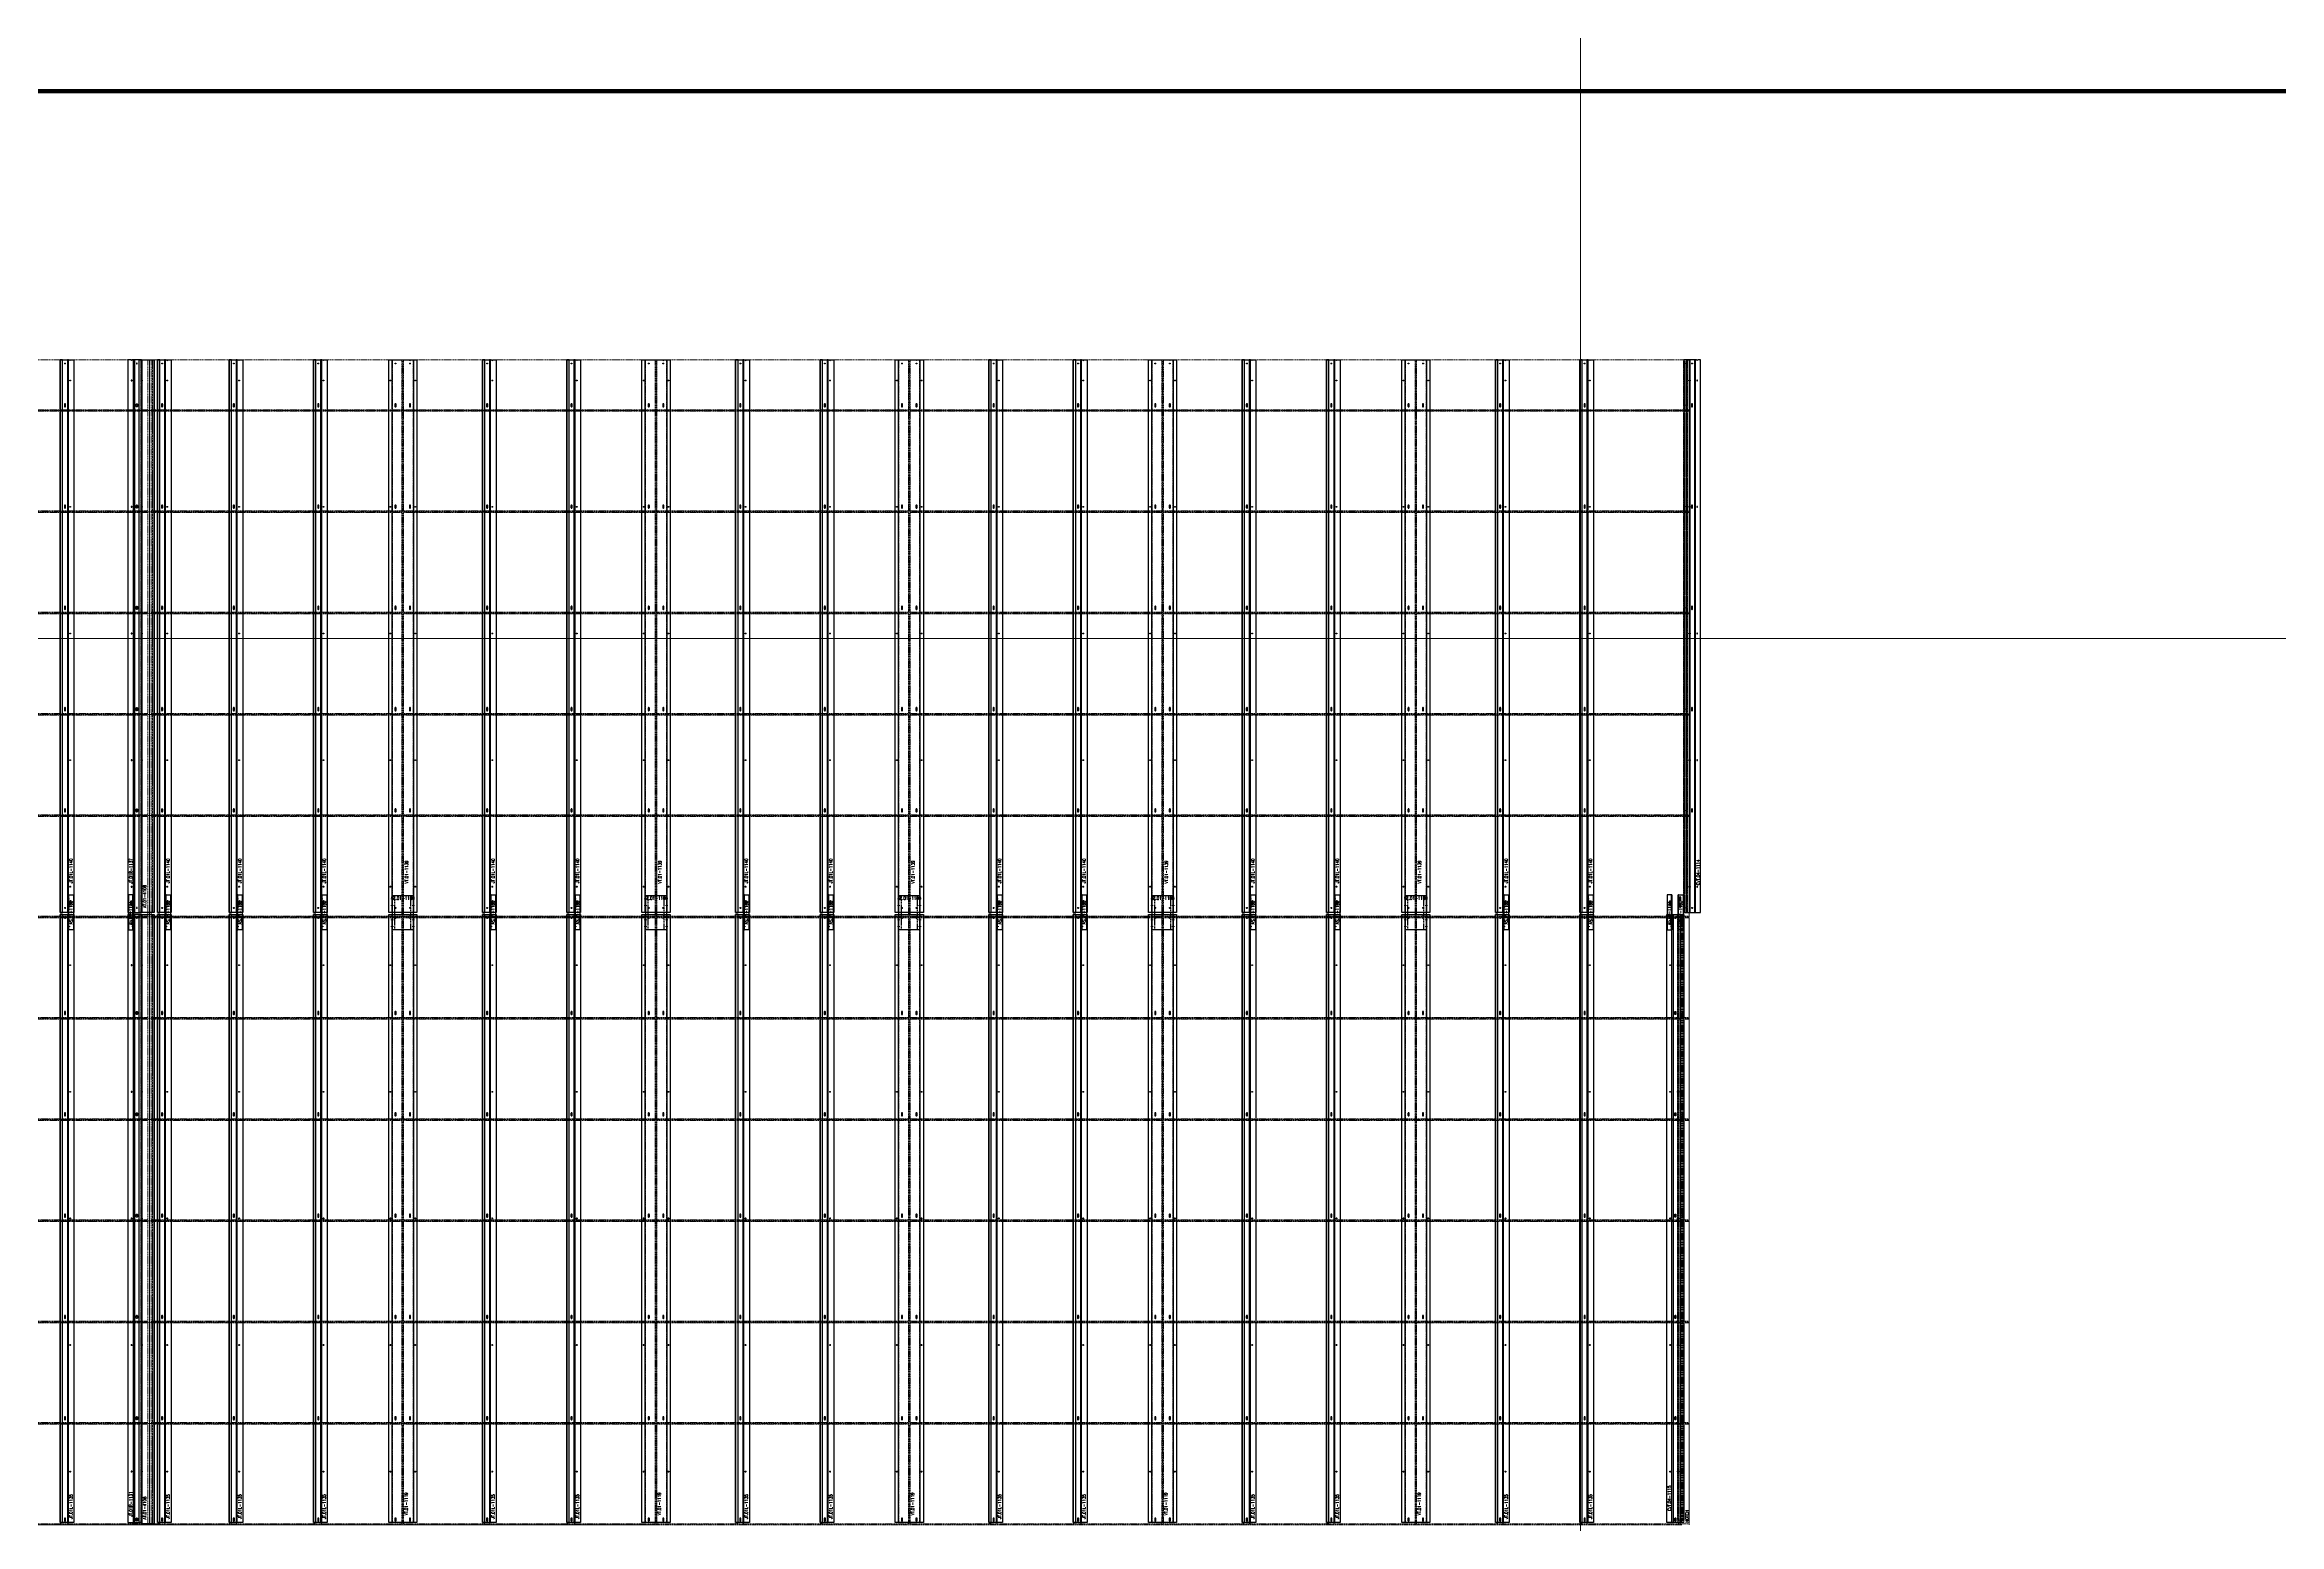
# Model space of a CAD drawing. Header units: inches. Extents: x 841 to 14369, y -5431 to -3225.
# Drawn here: x 13310 to 13839, y -3991 to -3640 of the extents above; entities that cross this region are included whole.
import ezdxf
from ezdxf.xclip import XClip

# ---------------------------------------------------------------- set-up
doc = ezdxf.new("R2010")
doc.units = ezdxf.units.IN
doc.header["$MEASUREMENT"] = 0
doc.header["$XCLIPFRAME"] = 0
for name, pattern in [('INC-200$0$NBK_CenterX2', [1.083333, 0.666667, -0.125, 0.166667, -0.125]), ('INC-200$0$NBK_Hidden', [0.125, 0.083333, -0.041667]), ('NBK_Center', [0.541667, 0.333333, -0.0625, 0.083333, -0.0625]), ('NBK_Center2', [0.270833, 0.166667, -0.03125, 0.041667, -0.03125]), ('NBK_CenterX2', [1.083333, 0.666667, -0.125, 0.166667, -0.125]), ('NBK_Hidden', [0.125, 0.083333, -0.041667]), ('NBK_Hidden2', [0.0625, 0.041667, -0.020833])]:
    doc.linetypes.add(name, pattern=pattern)
doc.layers.get('Defpoints').update_dxf_attribs({"color": 250, "lineweight": 0})
for name, color, linetype, lineweight in [('!Bracket', 11, 'Continuous', 25), ('!Clip - bent', 20, 'Continuous', 25), ('!Dimension', 50, 'Continuous', 5), ('!Extrusion', 140, 'Continuous', 25), ('!Flashing', 40, 'Continuous', 25), ('!Gridline', 112, 'NBK_CenterX2', 5), ('!Linetype_Center', 220, 'NBK_Center', 9), ('!Linetype_Center2', 222, 'NBK_Center2', 9), ('!Misc2', 252, 'NBK_Hidden2', 5), ('INC-200$0$!Gridline', 112, 'INC-200$0$NBK_CenterX2', 5), ('INC-200$0$!Linetype_Hidden', 210, 'INC-200$0$NBK_Hidden', 9)]:
    doc.layers.add(name, color=color, linetype=linetype, lineweight=lineweight)
doc.layers.add('!Viewport', color=250, linetype='Continuous', lineweight=0, plot=False)
doc.styles.add('Romans', font='romans.shx', dxfattribs={"width": 0.8})

# ---------------------------------------------------------------- blocks, each defined once
blk = doc.blocks.new('A$C5F5E0522')
for p, q in [((-228.01, -364.16), (-228.01, 165.69)), ((442.95, 0), (-1655, 0))]:
    blk.add_line(p, q)
blk = doc.blocks.new('GRID_ELEV WEST_W')
at = {"layer": '!Gridline'}
for p, q in [((821.46, -1239.57), (821.46, 403.85)), ((-475.94, 8.48), (1164.09, 8.48))]:
    blk.add_line(p, q, dxfattribs=at)
blk = doc.blocks.new('E6A0158')
at = {"layer": '!Linetype_Center2'}
for p, q in [((0, -276), (0, 0)), ((0, -276), (0, 0)), ((427.5, -276), (427.5, 0)), ((427.5, -276), (427.5, 0)), ((122.75, -276), (122.75, 0)), ((182.75, -276), (182.75, 0)), ((242.75, -276), (242.75, 0)), ((302.75, -276), (302.75, 0)), ((362.75, -276), (362.75, 0)), ((0, -12), (427.5, -12)), ((0, -36), (427.5, -36)), ((0, -60), (427.5, -60)), ((0, -84), (427.5, -84)), ((0, -108), (427.5, -108)), ((0, -132), (427.5, -132)), ((0, -156), (427.5, -156)), ((0, -180), (427.5, -180)), ((0, -204), (427.5, -204)), ((0, -204), (427.5, -204)), ((0, -228), (427.5, -228)), ((0, -252), (427.5, -252)), ((0, -276), (425.75, -276)), ((0, -276), (182.56, -276)), ((422.75, -276), (422.75, -276))]:
    blk.add_line(p, q, dxfattribs=at)
at = {"layer": '!Linetype_Center2', "color": 3, "linetype": 'Continuous'}
for p, q in [((62.75, -276), (62.75, 0)), ((0, -276), (182.56, -276)), ((422.75, -276), (422.75, -276))]:
    blk.add_line(p, q, dxfattribs=at)
at = {"layer": '!Linetype_Center2'}
for points in [[(0, -300), (19.73, -300), (19.73, -276), (0, -276)], [(0, -300), (19.73, -300), (19.73, -308), (0, -308)]]:
    blk.add_lwpolyline(points, close=True, dxfattribs=at)
at = {"layer": 'INC-200$0$!Linetype_Hidden'}
for points in [[(0, -11.81), (62.37, -11.81), (62.37, 0), (0, 0)], [(122.56, -11.81), (63.12, -11.81), (63.12, 0), (122.56, 0)], [(122.94, -11.81), (182.56, -11.81), (182.56, 0), (122.94, 0)], [(242.56, -11.81), (182.94, -11.81), (182.94, 0), (242.56, 0)], [(242.94, -11.81), (302.56, -11.81), (302.56, 0), (242.94, 0)], [(362.56, -11.81), (302.94, -11.81), (302.94, 0), (362.56, 0)], [(362.94, -11.81), (427.5, -11.81), (427.5, 0), (362.94, 0)], [(0, -12.19), (62.37, -12.19), (62.37, -35.8), (0, -35.8)], [(122.56, -12.19), (63.12, -12.19), (63.12, -35.8), (122.56, -35.8)], [(122.94, -12.19), (182.56, -12.19), (182.56, -35.8), (122.94, -35.8)], [(242.56, -12.19), (182.94, -12.19), (182.94, -35.8), (242.56, -35.8)], [(242.94, -12.19), (302.56, -12.19), (302.56, -35.8), (242.94, -35.8)], [(362.56, -12.19), (302.94, -12.19), (302.94, -35.8), (362.56, -35.8)], [(362.94, -12.19), (427.5, -12.19), (427.5, -35.8), (362.94, -35.8)], [(0, -36.19), (62.37, -36.19), (62.37, -59.8), (0, -59.8)], [(122.56, -36.19), (63.12, -36.19), (63.12, -59.8), (122.56, -59.8)], [(122.94, -36.19), (182.56, -36.19), (182.56, -59.8), (122.94, -59.8)], [(242.56, -36.19), (182.94, -36.19), (182.94, -59.8), (242.56, -59.8)], [(242.94, -36.19), (302.56, -36.19), (302.56, -59.8), (242.94, -59.8)], [(362.56, -36.19), (302.94, -36.19), (302.94, -59.8), (362.56, -59.8)], [(362.94, -36.19), (427.5, -36.19), (427.5, -59.8), (362.94, -59.8)], [(0, -60.19), (62.37, -60.19), (62.37, -83.8), (0, -83.8)], [(122.56, -60.19), (63.12, -60.19), (63.12, -83.8), (122.56, -83.8)], [(122.94, -60.19), (182.56, -60.19), (182.56, -83.8), (122.94, -83.8)], [(242.56, -60.19), (182.94, -60.19), (182.94, -83.8), (242.56, -83.8)], [(242.94, -60.19), (302.56, -60.19), (302.56, -83.8), (242.94, -83.8)], [(362.56, -60.19), (302.94, -60.19), (302.94, -83.8), (362.56, -83.8)], [(362.94, -60.19), (427.5, -60.19), (427.5, -83.8), (362.94, -83.8)], [(0, -84.19), (62.37, -84.19), (62.37, -107.8), (0, -107.8)], [(122.56, -84.19), (63.12, -84.19), (63.12, -107.8), (122.56, -107.8)], [(122.94, -84.19), (182.56, -84.19), (182.56, -107.8), (122.94, -107.8)], [(242.56, -84.19), (182.94, -84.19), (182.94, -107.8), (242.56, -107.8)], [(242.94, -84.19), (302.56, -84.19), (302.56, -107.8), (242.94, -107.8)], [(362.56, -84.19), (302.94, -84.19), (302.94, -107.8), (362.56, -107.8)], [(362.94, -84.19), (427.5, -84.19), (427.5, -107.8), (362.94, -107.8)], [(0, -108.19), (62.37, -108.19), (62.37, -131.8), (0, -131.8)], [(122.56, -108.19), (63.12, -108.19), (63.12, -131.8), (122.56, -131.8)], [(122.94, -108.19), (182.56, -108.19), (182.56, -131.8), (122.94, -131.8)], [(242.56, -108.19), (182.94, -108.19), (182.94, -131.8), (242.56, -131.8)], [(242.94, -108.19), (302.56, -108.19), (302.56, -131.8), (242.94, -131.8)], [(362.56, -108.19), (302.94, -108.19), (302.94, -131.8), (362.56, -131.8)], [(362.94, -108.19), (427.5, -108.19), (427.5, -131.8), (362.94, -131.8)], [(0, -132.19), (62.37, -132.19), (62.37, -155.8), (0, -155.8)], [(122.56, -132.19), (63.12, -132.19), (63.12, -155.8), (122.56, -155.8)], [(122.94, -132.19), (182.56, -132.19), (182.56, -155.8), (122.94, -155.8)], [(242.56, -132.19), (182.94, -132.19), (182.94, -155.8), (242.56, -155.8)], [(242.94, -132.19), (302.56, -132.19), (302.56, -155.8), (242.94, -155.8)], [(362.56, -132.19), (302.94, -132.19), (302.94, -155.8), (362.56, -155.8)], [(362.94, -132.19), (427.5, -132.19), (427.5, -155.8), (362.94, -155.8)], [(0, -156.19), (62.37, -156.19), (62.37, -179.8), (0, -179.8)], [(122.56, -156.19), (63.12, -156.19), (63.12, -179.8), (122.56, -179.8)], [(122.94, -156.19), (182.56, -156.19), (182.56, -179.8), (122.94, -179.8)], [(242.56, -156.19), (182.94, -156.19), (182.94, -179.8), (242.56, -179.8)], [(242.94, -156.19), (302.56, -156.19), (302.56, -179.8), (242.94, -179.8)], [(362.56, -156.19), (302.94, -156.19), (302.94, -179.8), (362.56, -179.8)], [(362.94, -156.19), (427.5, -156.19), (427.5, -179.8), (362.94, -179.8)], [(0, -180.19), (62.37, -180.19), (62.37, -203.8), (0, -203.8)], [(122.56, -180.19), (63.12, -180.19), (63.12, -203.8), (122.56, -203.8)], [(122.94, -180.19), (182.56, -180.19), (182.56, -203.8), (122.94, -203.8)], [(242.56, -180.19), (182.94, -180.19), (182.94, -203.8), (242.56, -203.8)], [(242.94, -180.19), (302.56, -180.19), (302.56, -203.8), (242.94, -203.8)], [(362.56, -180.19), (302.94, -180.19), (302.94, -203.8), (362.56, -203.8)], [(362.94, -180.19), (427.5, -180.19), (427.5, -203.8), (362.94, -203.8)], [(0, -204.19), (62.37, -204.19), (62.37, -227.8), (0, -227.8)], [(122.56, -204.19), (63.12, -204.19), (63.12, -227.8), (122.56, -227.8)], [(122.94, -204.19), (182.56, -204.19), (182.56, -227.8), (122.94, -227.8)], [(242.56, -204.19), (182.94, -204.19), (182.94, -227.8), (242.56, -227.8)], [(242.94, -204.19), (302.56, -204.19), (302.56, -227.8), (242.94, -227.8)], [(362.56, -204.19), (302.94, -204.19), (302.94, -227.8), (362.56, -227.8)], [(362.94, -204.19), (427.5, -204.19), (427.5, -227.8), (362.94, -227.8)], [(0, -228.19), (62.37, -228.19), (62.37, -251.8), (0, -251.8)], [(122.56, -228.19), (63.12, -228.19), (63.12, -251.8), (122.56, -251.8)], [(122.94, -228.19), (182.56, -228.19), (182.56, -251.8), (122.94, -251.8)], [(242.56, -228.19), (182.94, -228.19), (182.94, -251.8), (242.56, -251.8)], [(242.94, -228.19), (302.56, -228.19), (302.56, -251.8), (242.94, -251.8)], [(362.56, -228.19), (302.94, -228.19), (302.94, -251.8), (362.56, -251.8)], [(362.94, -228.19), (427.5, -228.19), (427.5, -251.8), (362.94, -251.8)], [(0, -252.19), (62.37, -252.19), (62.37, -275.8), (0, -275.8)], [(122.56, -252.19), (63.12, -252.19), (63.12, -275.8), (122.56, -275.8)], [(122.94, -252.19), (182.56, -252.19), (182.56, -275.8), (122.94, -275.8)], [(242.56, -252.19), (182.94, -252.19), (182.94, -275.8), (242.56, -275.8)], [(242.94, -252.19), (302.56, -252.19), (302.56, -275.8), (242.94, -275.8)], [(362.56, -252.19), (302.94, -252.19), (302.94, -275.8), (362.56, -275.8)], [(362.94, -252.19), (427.5, -252.19), (427.5, -275.8), (362.94, -275.8)], [(0, -299.81), (19.54, -299.81), (19.54, -276.56), (0, -276.56)], [(0, -300.19), (19.54, -300.19), (19.54, -307.81), (0, -307.8)]]:
    blk.add_lwpolyline(points, close=True, dxfattribs=at)
blk = doc.blocks.new('WEEP HOLE')
at = {"layer": '!Linetype_Center'}
for p, q in [((-0.22, 0.37), (0.22, 0.37)), ((0, 0.83), (0, -0.08))]:
    blk.add_line(p, q, dxfattribs=at)
at = {"color": 0}
blk.add_lwpolyline([(-0.14, 0.61), (-0.14, 0.14, 0.414214), (0, 0, 0.414214), (0.14, 0.14), (0.14, 0.61, 0.414214), (0, 0.75, 0.414214)], format="xyb", close=True, dxfattribs=at)
blk = doc.blocks.new('TAP HOLE_5mm')
at = {"layer": '!Linetype_Center2'}
for points in [[(-0.18, 0), (0.18, 0)], [(0, 0.18), (0, -0.18)]]:
    blk.add_lwpolyline(points, dxfattribs=at)
blk.add_circle((0, 0), 0.101)
blk = doc.blocks.new('JT.01L-1140')
at = {"layer": '!Extrusion'}
for points in [[(-2.68, 0), (-2.68, 130.92), (-3.25, 130.92), (-3.25, 0)], [(-1.3, 0), (-1.3, 130.92), (-1.56, 130.92), (-1.56, 0)]]:
    blk.add_lwpolyline(points, close=True, dxfattribs=at)
blk.add_lwpolyline([(-3.25, 0), (-3.25, 130.92), (-1.02, 130.92, 1), (-0.75, 130.92), (0, 130.92), (0, 0)], format="xyb", close=True, dxfattribs=at)
at = {"layer": '!Extrusion', "linetype": 'NBK_Hidden'}
for points in [[(-3.17, 0), (-3.17, 130.92), (-3.25, 130.92), (-3.25, 0)], [(-1.3, 0), (-1.3, 130.92), (-1.38, 130.92), (-1.38, 0)]]:
    blk.add_lwpolyline(points, close=True, dxfattribs=at)
at = {"layer": '!Extrusion', "rotation": 360}
for p in [(-2.12, 130.04), (-0.89, 126.03), (-0.89, 96.08), (-0.89, 66.08), (-0.89, 36.08), (-0.89, 6.08), (-2.12, 1.06)]:
    blk.add_blockref('TAP HOLE_5mm', p, dxfattribs=at)
at = {"layer": '!Extrusion'}
for p in [(-2.12, 119.78), (-2.12, 95.78), (-2.12, 71.78), (-2.12, 47.78), (-2.12, 23.78)]:
    blk.add_blockref('WEEP HOLE', p, dxfattribs=at)
at = {"layer": 'Defpoints', "color": 2, "insert": (-0.71, 9.82), "char_height": 0.75, "width": 1.65, "attachment_point": 5, "rotation": 90, "style": 'Romans'}
blk.add_mtext('JT.01L-1140', dxfattribs=at)
blk = doc.blocks.new('SLOTTED SECTION HOLE')
at = {"layer": '!Linetype_Center2'}
blk.add_line((-0.33, 0), (0.26, 0), dxfattribs=at)
at = {"layer": '!Misc2'}
blk.add_lwpolyline([(-0.08, 0.47), (0, 0.47), (0, -0.47), (-0.08, -0.47)], close=True, dxfattribs=at)
blk = doc.blocks.new('VT.01-1139-')
at = {"layer": '!Extrusion'}
blk.add_lwpolyline([(3.33, 0), (-3.33, 0), (-3.33, 130.92), (1.58, 130.92, 1), (1.86, 130.92), (3.33, 130.92)], format="xyb", close=True, dxfattribs=at)
blk.add_lwpolyline([(1.86, 130.92), (2.54, 130.92), (2.54, 0), (-2.54, 0), (-2.54, 130.92), (1.58, 130.92)], dxfattribs=at)
at = {"layer": '!Extrusion', "linetype": 'NBK_Hidden'}
blk.add_lwpolyline([(1.86, 130.92), (2.46, 130.92), (2.46, 0), (-2.46, 0), (-2.46, 130.92), (1.58, 130.92)], dxfattribs=at)
at = {"layer": '!Dimension', "rotation": 360}
for p in [(-2.46, 3.23), (-2.46, 1.65), (2.54, 3.23), (2.54, 1.65)]:
    blk.add_blockref('SLOTTED SECTION HOLE', p, dxfattribs=at)
at = {"layer": '!Extrusion', "rotation": 360}
for name, p in [('TAP HOLE_5mm', (-1.72, 130.04)), ('TAP HOLE_5mm', (1.72, 130.04)), ('TAP HOLE_5mm', (-2.93, 126.03)), ('TAP HOLE_5mm', (2.93, 126.03)), ('WEEP HOLE', (-1.72, 119.78)), ('WEEP HOLE', (1.72, 119.78)), ('TAP HOLE_5mm', (-2.93, 96.08)), ('WEEP HOLE', (-1.72, 95.78)), ('WEEP HOLE', (1.72, 95.78)), ('TAP HOLE_5mm', (2.93, 96.08)), ('WEEP HOLE', (-1.72, 71.78)), ('WEEP HOLE', (1.72, 71.78)), ('TAP HOLE_5mm', (-2.93, 66.08)), ('TAP HOLE_5mm', (2.93, 66.08)), ('WEEP HOLE', (-1.72, 47.78)), ('WEEP HOLE', (1.72, 47.78)), ('TAP HOLE_5mm', (-2.93, 36.08)), ('TAP HOLE_5mm', (2.93, 36.08)), ('WEEP HOLE', (-1.72, 23.78)), ('WEEP HOLE', (1.72, 23.78)), ('TAP HOLE_5mm', (-2.93, 6.08)), ('TAP HOLE_5mm', (2.93, 6.08)), ('TAP HOLE_5mm', (-1.72, 1.06)), ('TAP HOLE_5mm', (1.72, 1.06))]:
    blk.add_blockref(name, p, dxfattribs=at)
at = {"layer": 'Defpoints', "color": 1, "insert": (0.89, 9.54), "char_height": 0.75, "width": 1.65, "attachment_point": 5, "rotation": 90, "style": 'Romans'}
blk.add_mtext('VT.01-1139', dxfattribs=at)
blk = doc.blocks.new('JT.01R-1137-')
at = {"layer": '!Extrusion'}
blk.add_lwpolyline([(0, 0), (0, 130.92), (-2.22, 130.92, -1), (-2.5, 130.92), (-3.25, 130.92), (-3.25, 0)], format="xyb", close=True, dxfattribs=at)
for points in [[(-1.95, 0), (-1.95, 130.92), (-1.69, 130.92), (-1.69, 0)], [(-0.57, 0), (-0.57, 130.92), (0, 130.92), (0, 0)]]:
    blk.add_lwpolyline(points, close=True, dxfattribs=at)
at = {"layer": '!Extrusion', "linetype": 'NBK_Hidden'}
for points in [[(-1.95, 0), (-1.95, 130.92), (-1.87, 130.92), (-1.87, 0)], [(-0.08, 0), (-0.08, 130.92), (0, 130.92), (0, 0)]]:
    blk.add_lwpolyline(points, close=True, dxfattribs=at)
at = {"layer": '!Extrusion', "xscale": -1}
for name, p in [('TAP HOLE_5mm', (-1.13, 130.04)), ('TAP HOLE_5mm', (-2.36, 126.03)), ('WEEP HOLE', (-1.13, 119.78)), ('TAP HOLE_5mm', (-2.36, 96.08)), ('WEEP HOLE', (-1.13, 95.78)), ('WEEP HOLE', (-1.13, 71.78)), ('TAP HOLE_5mm', (-2.36, 66.08)), ('WEEP HOLE', (-1.13, 47.78)), ('TAP HOLE_5mm', (-2.36, 36.08)), ('WEEP HOLE', (-1.13, 23.78)), ('TAP HOLE_5mm', (-2.36, 6.08)), ('TAP HOLE_5mm', (-1.13, 1.06))]:
    blk.add_blockref(name, p, dxfattribs=at)
at = {"layer": 'Defpoints', "color": 5, "insert": (-2.54, 9.8), "char_height": 0.75, "width": 1.65, "attachment_point": 5, "rotation": 90, "style": 'Romans'}
blk.add_mtext('JT.01R-1137', dxfattribs=at)
blk = doc.blocks.new('CLEAR SECTION HOLE')
at = {"layer": '!Linetype_Center2'}
blk.add_line((-0.33, 0), (0.26, 0), dxfattribs=at)
at = {"layer": '!Misc2'}
blk.add_lwpolyline([(-0.08, 0.1), (0, 0.1), (0, -0.1), (-0.08, -0.1)], close=True, dxfattribs=at)
blk = doc.blocks.new('19mm WEEP HOLE')
at = {"layer": '!Linetype_Center'}
blk.add_line((-0.37, 0.2), (-0.37, -0.12), dxfattribs=at)
at = {"linetype": 'NBK_Hidden'}
blk.add_lwpolyline([(-0.75, 0.08), (0, 0.08), (0, 0), (-0.75, 0)], close=True, dxfattribs=at)
blk = doc.blocks.new('HOLE SECTION')
at = {"layer": '!Linetype_Center2'}
blk.add_line((-0.33, 0), (0.26, 0), dxfattribs=at)
at = {"layer": '!Misc2'}
blk.add_lwpolyline([(-0.09, 0.1), (0, 0.1), (0, -0.1), (-0.09, -0.1)], close=True, dxfattribs=at)
blk = doc.blocks.new('SECTION CLEAR HOLE 1')
at = {"layer": '!Linetype_Center2'}
blk.add_line((-0.33, 0, 0), (0.26, 0, 0), dxfattribs=at)
at = {"layer": '!Misc2'}
blk.add_lwpolyline([(-0.12, 0.1), (0, 0.1), (0, -0.1), (-0.12, -0.1)], close=True, dxfattribs=at)
blk = doc.blocks.new('SLOTTED SECTION1')
at = {"layer": '!Linetype_Center2'}
blk.add_lwpolyline([(-0.24, 0), (0.12, 0)], dxfattribs=at)
at = {"layer": '!Misc2'}
blk.add_lwpolyline([(-0.12, 0.47), (0, 0.47), (0, -0.47), (-0.12, -0.47)], close=True, dxfattribs=at)
blk = doc.blocks.new('SLOTTED HOLE 1')
at = {"layer": '!Linetype_Center'}
for p, q in [((0, 0.55), (0, -0.55)), ((-0.22, 0), (0.22, 0))]:
    blk.add_line(p, q, dxfattribs=at)
at = {"color": 0}
blk.add_lwpolyline([(-0.14, 0.33), (-0.14, -0.33, 0.414214), (0, -0.47, 0.414214), (0.14, -0.33), (0.14, 0.33, 0.414214), (0, 0.47, 0.414214)], format="xyb", close=True, dxfattribs=at)
blk = doc.blocks.new('SL.01-1101')
at = {"layer": '!Bracket'}
for points in [[(4.65, -1.3), (4.65, -0.12), (-3.67, -0.12), (-3.67, -1.3)], [(-3.67, -1.3), (-3.67, -1.18), (4.65, -1.18), (4.65, -1.3)]]:
    blk.add_lwpolyline(points, close=True, dxfattribs=at)
at = {"layer": '!Dimension', "xscale": -1, "rotation": 270}
for name, p in [('SECTION CLEAR HOLE 1', (-2.88, -1.18)), ('SECTION CLEAR HOLE 1', (-1.3, -1.18)), ('SLOTTED SECTION1', (2.15, -1.18)), ('SLOTTED SECTION1', (3.73, -1.18))]:
    blk.add_blockref(name, p, dxfattribs=at)
at = {"layer": '!Extrusion', "xscale": -1, "rotation": 270}
blk.add_blockref('TAP HOLE_5mm', (-2.09, -0.83), dxfattribs=at)
at = {"layer": '!Extrusion', "linetype": 'NBK_Hidden', "xscale": -1, "rotation": 270}
blk.add_blockref('SLOTTED HOLE 1', (2.75, -0.83), dxfattribs=at)
at = {"layer": 'Defpoints', "color": 30, "insert": (0.32, -0.6), "char_height": 0.75, "width": 1.65, "attachment_point": 5, "style": 'Romans'}
blk.add_mtext('AS.01-1101', dxfattribs=at)
blk = doc.blocks.new('AS.01-1100-')
at = {"layer": '!Bracket'}
for points in [[(4.65, 1.33), (4.65, 0.15), (-3.67, 0.15), (-3.67, 1.33)], [(-3.67, 1.33), (-3.67, 1.21), (4.65, 1.21), (4.65, 1.33)]]:
    blk.add_lwpolyline(points, close=True, dxfattribs=at)
at = {"layer": '!Dimension', "rotation": 270}
for name, p in [('SECTION CLEAR HOLE 1', (-2.09, 1.21)), ('SLOTTED SECTION1', (2.75, 1.21))]:
    blk.add_blockref(name, p, dxfattribs=at)
at = {"layer": '!Extrusion', "rotation": 270}
for p in [(-2.88, 0.86, 0), (-1.3, 0.86, 0)]:
    blk.add_blockref('TAP HOLE_5mm', p, dxfattribs=at)
at = {"layer": '!Extrusion', "linetype": 'NBK_Hidden', "rotation": 270}
for p in [(2.15, 0.86), (3.73, 0.86)]:
    blk.add_blockref('SLOTTED HOLE 1', p, dxfattribs=at)
at = {"layer": 'Defpoints', "color": 30, "insert": (0.49, 0.74), "char_height": 0.75, "width": 1.65, "attachment_point": 5, "style": 'Romans'}
blk.add_mtext('AS.01-1100', dxfattribs=at)
blk = doc.blocks.new('CVT.04-1115-')
at = {"layer": '!Extrusion'}
blk.add_lwpolyline([(-0.76, 0), (-3.97, 0), (-3.97, 144.02), (-3.34, 144.02, 1), (-3.06, 144.02), (0, 144.02), (0, 0.52), (-1.42, 0.52)], format="xyb", dxfattribs=at)
for points in [[(-2.78, 0), (-2.78, 144.02), (-2.53, 144.02), (-2.53, 0)], [(-0.76, 0), (-0.76, 144.02), (-1.41, 144.02), (-1.41, 0)]]:
    blk.add_lwpolyline(points, close=True, dxfattribs=at)
at = {"layer": '!Extrusion', "linetype": 'NBK_Hidden'}
for points in [[(-1.42, 0.52), (-1.42, 144.02), (-1.33, 144.02), (-1.33, 0.52)], [(-0.35, 0.52), (-0.35, 144.02), (-0.28, 144.02), (-0.28, 0.52)], [(-0.04, 0.52), (-0.04, 144.02), (-0.14, 144.02), (-0.14, 0.52)]]:
    blk.add_lwpolyline(points, dxfattribs=at)
blk.add_lwpolyline([(-0.86, 0), (-0.86, 144.02), (-0.76, 144.02), (-0.76, 0)], close=True, dxfattribs=at)
at = {"layer": '!Linetype_Center2'}
blk.add_lwpolyline([(0, 0.52), (-1.42, 0.52), (-1.42, 0), (0, 0)], close=True, dxfattribs=at)
for points in [[(0, 0), (-1.42, 0.52)], [(0, 0.52), (-1.42, 0)]]:
    blk.add_lwpolyline(points, dxfattribs=at)
at = {"layer": '!Dimension'}
for name, p in [('CLEAR SECTION HOLE', (-0.28, 143.19)), ('HOLE SECTION', (-1.33, 132.02)), ('HOLE SECTION', (-1.33, 102.02)), ('HOLE SECTION', (-1.33, 72.02)), ('HOLE SECTION', (-1.33, 42.02)), ('HOLE SECTION', (-1.33, 12.02)), ('CLEAR SECTION HOLE', (-0.28, 1.58))]:
    blk.add_blockref(name, p, dxfattribs=at)
at = {"layer": '!Extrusion', "xscale": -1}
for name, p in [('TAP HOLE_5mm', (-1.97, 143.19)), ('WEEP HOLE', (-1.97, 120.3)), ('WEEP HOLE', (-1.97, 96.3)), ('WEEP HOLE', (-1.97, 72.3)), ('WEEP HOLE', (-1.97, 48.3)), ('WEEP HOLE', (-1.97, 24.3)), ('WEEP HOLE', (-1.97, 0.29))]:
    blk.add_blockref(name, p, dxfattribs=at)
at = {"layer": '!Extrusion'}
for p in [(-3.2, 132.02), (-3.2, 102.02), (-3.2, 72.02), (-3.2, 42.02), (-3.2, 12.02)]:
    blk.add_blockref('TAP HOLE_5mm', p, dxfattribs=at)
at = {"layer": '!Extrusion', "rotation": 270}
for p in [(-0.35, 120.3), (-0.35, 96.3), (-0.35, 72.3), (-0.35, 48.3), (-0.35, 24.3)]:
    blk.add_blockref('19mm WEEP HOLE', p, dxfattribs=at)
at = {"color": 144, "rotation": 90}
for name, p in [('SL.01-1101', (-4.08, 144.02)), ('AS.01-1100-', (0, 144.02))]:
    blk.add_blockref(name, p, dxfattribs=at)
at = {"layer": 'Defpoints', "color": 3, "char_height": 0.75, "width": 1.65, "attachment_point": 5, "rotation": 90, "style": 'Romans'}
for s, insert in [('CVT.04-1115', (-3.38, 5.7)), ('NOTCH', (0.79, 1.43))]:
    blk.add_mtext(s, dxfattribs=dict(at, insert=insert))
blk = doc.blocks.new('CVT.04-1114-')
at = {"layer": '!Extrusion'}
blk.add_lwpolyline([(3.97, 0), (3.97, 130.92), (3.34, 130.92, -1), (3.06, 130.92), (0, 130.92), (0, 0)], format="xyb", close=True, dxfattribs=at)
at = {"layer": '!Extrusion', "linetype": 'NBK_Hidden'}
for points in [[(0.04, 0), (0.04, 130.92), (0.14, 130.92), (0.14, 0)], [(0.35, 0), (0.35, 130.92), (0.28, 130.92), (0.28, 0)], [(0.86, 0), (0.86, 130.92), (0.76, 130.92), (0.76, 0)], [(1.42, 0), (1.42, 130.92), (1.33, 130.92), (1.33, 0)]]:
    blk.add_lwpolyline(points, dxfattribs=at)
at = {"layer": '!Extrusion'}
for points in [[(0.76, 0), (0.76, 130.92), (1.41, 130.92), (1.41, 0)], [(2.78, 0), (2.78, 130.92), (2.53, 130.92), (2.53, 0)]]:
    blk.add_lwpolyline(points, dxfattribs=at)
at = {"layer": '!Dimension', "xscale": -1}
for name, p in [('CLEAR SECTION HOLE', (0.28, 130.04)), ('HOLE SECTION', (1.33, 126.02)), ('HOLE SECTION', (1.33, 96.09)), ('HOLE SECTION', (1.33, 66.08)), ('HOLE SECTION', (1.33, 36.08)), ('HOLE SECTION', (1.33, 6.08)), ('CLEAR SECTION HOLE', (0.28, 1.06))]:
    blk.add_blockref(name, p, dxfattribs=at)
at = {"layer": '!Extrusion'}
for name, p in [('TAP HOLE_5mm', (1.97, 130.04)), ('WEEP HOLE', (1.97, 119.78)), ('WEEP HOLE', (1.97, 95.78)), ('WEEP HOLE', (1.97, 71.78)), ('WEEP HOLE', (1.97, 47.78)), ('WEEP HOLE', (1.97, 23.78)), ('TAP HOLE_5mm', (1.97, 1.06))]:
    blk.add_blockref(name, p, dxfattribs=at)
at = {"layer": '!Extrusion', "xscale": -1}
for p in [(3.2, 126.02), (3.2, 96.09), (3.2, 66.08), (3.2, 36.08), (3.2, 6.08)]:
    blk.add_blockref('TAP HOLE_5mm', p, dxfattribs=at)
at = {"layer": '!Extrusion', "xscale": -1, "rotation": 90}
for p in [(0.35, 119.78), (0.35, 95.78), (0.35, 71.78), (0.35, 47.78), (0.35, 23.78)]:
    blk.add_blockref('19mm WEEP HOLE', p, dxfattribs=at)
at = {"layer": 'Defpoints', "color": 3, "insert": (3.38, 9.49), "char_height": 0.75, "width": 1.65, "attachment_point": 5, "rotation": 90, "style": 'Romans'}
blk.add_mtext('CVT.04-1114', dxfattribs=at)
blk = doc.blocks.new('AS.01-1100')
at = {"layer": '!Bracket'}
for points in [[(-1.3, 4.65), (-0.12, 4.65), (-0.12, -3.67), (-1.3, -3.67)], [(-1.3, -3.67), (-1.18, -3.67), (-1.18, 4.65), (-1.3, 4.65)]]:
    blk.add_lwpolyline(points, close=True, dxfattribs=at)
at = {"layer": '!Dimension'}
for name, p in [('SLOTTED SECTION1', (-1.18, 3.73)), ('SLOTTED SECTION1', (-1.18, 2.15)), ('SECTION CLEAR HOLE 1', (-1.18, -1.3)), ('SECTION CLEAR HOLE 1', (-1.18, -2.88))]:
    blk.add_blockref(name, p, dxfattribs=at)
at = {"layer": '!Extrusion', "linetype": 'NBK_Hidden'}
blk.add_blockref('SLOTTED HOLE 1', (-0.83, 2.75), dxfattribs=at)
at = {"layer": '!Extrusion', "rotation": 360}
blk.add_blockref('TAP HOLE_5mm', (-0.83, -2.09), dxfattribs=at)
at = {"layer": 'Defpoints', "color": 30, "insert": (-0.71, 0.49), "char_height": 0.75, "width": 1.65, "attachment_point": 5, "rotation": 90, "style": 'Romans'}
blk.add_mtext('AS.01-1100', dxfattribs=at)
blk = doc.blocks.new('JT.01L-1135')
at = {"layer": '!Extrusion'}
blk.add_lwpolyline([(3.25, 0), (0, 0), (0, 144.02), (2.22, 144.02, 1), (2.5, 144.02), (3.25, 144.02)], format="xyb", close=True, dxfattribs=at)
at = {"layer": '!Extrusion', "linetype": 'NBK_Hidden'}
for points in [[(0, 144.02), (0, 0), (0.08, 0), (0.08, 144.02)], [(1.87, 144.02), (1.87, 0), (1.95, 0), (1.95, 144.02)]]:
    blk.add_lwpolyline(points, close=True, dxfattribs=at)
at = {"layer": '!Extrusion'}
for points in [[(0, 144.02), (0, 0), (0.57, 0), (0.57, 144.02)], [(1.69, 144.02), (1.69, 0), (1.95, 0), (1.95, 144.02)]]:
    blk.add_lwpolyline(points, close=True, dxfattribs=at)
at = {"layer": '!Dimension'}
blk.add_blockref('AS.01-1100', (3.25, 144.02), dxfattribs=at)
at = {"layer": '!Extrusion', "rotation": 360}
for p in [(1.13, 143.19), (2.36, 132.02), (2.36, 102.02), (2.36, 72.02), (2.36, 42.02), (2.36, 12.02)]:
    blk.add_blockref('TAP HOLE_5mm', p, dxfattribs=at)
at = {"layer": '!Extrusion'}
for p in [(1.13, 120.3), (1.13, 96.3), (1.13, 72.3), (1.13, 48.3), (1.13, 24.3), (1.13, 0.29)]:
    blk.add_blockref('WEEP HOLE', p, dxfattribs=at)
at = {"layer": 'Defpoints', "color": 2, "insert": (2.54, 3.72), "char_height": 0.75, "width": 1.65, "attachment_point": 5, "rotation": 90, "style": 'Romans'}
blk.add_mtext('JT.01L-1135', dxfattribs=at)
blk = doc.blocks.new('JT.01R-1131-')
at = {"layer": '!Extrusion'}
blk.add_lwpolyline([(-3.25, 0), (0, 0), (0, 144.02), (-2.22, 144.02, -1), (-2.5, 144.02), (-3.25, 144.02)], format="xyb", close=True, dxfattribs=at)
for points in [[(-1.69, 144.02), (-1.69, 0), (-1.95, 0), (-1.95, 144.02)], [(0, 144.02), (0, 0), (-0.57, 0), (-0.57, 144.02)]]:
    blk.add_lwpolyline(points, close=True, dxfattribs=at)
at = {"layer": '!Extrusion', "linetype": 'NBK_Hidden'}
for points in [[(-1.87, 144.02), (-1.87, 0), (-1.95, 0), (-1.95, 144.02)], [(0, 144.02), (0, 0), (-0.08, 0), (-0.08, 144.02)]]:
    blk.add_lwpolyline(points, close=True, dxfattribs=at)
at = {"layer": '!Extrusion', "xscale": -1}
for name, p in [('TAP HOLE_5mm', (-1.13, 143.19)), ('TAP HOLE_5mm', (-2.36, 132.02)), ('WEEP HOLE', (-1.13, 120.3)), ('TAP HOLE_5mm', (-2.36, 102.02)), ('WEEP HOLE', (-1.13, 96.3)), ('TAP HOLE_5mm', (-2.36, 72.02)), ('WEEP HOLE', (-1.13, 72.3)), ('WEEP HOLE', (-1.13, 48.3)), ('TAP HOLE_5mm', (-2.36, 42.02)), ('WEEP HOLE', (-1.13, 24.3)), ('TAP HOLE_5mm', (-2.36, 12.02)), ('WEEP HOLE', (-1.13, 0.29))]:
    blk.add_blockref(name, p, dxfattribs=at)
at = {"color": 144, "rotation": 90}
blk.add_blockref('SL.01-1101', (-3.25, 144.02), dxfattribs=at)
at = {"layer": 'Defpoints', "color": 5, "insert": (-2.54, 4.31), "char_height": 0.75, "width": 1.65, "attachment_point": 5, "rotation": 90, "style": 'Romans'}
blk.add_mtext('JT.01R-1131', dxfattribs=at)
blk = doc.blocks.new('VT.01-1119-')
at = {"layer": '!Extrusion'}
blk.add_lwpolyline([(-2.45, 148.55), (2.45, 148.55), (2.45, 140.35), (-2.45, 140.35)], close=True, dxfattribs=at)
at = {"layer": '!Extrusion', "linetype": 'NBK_Hidden2'}
blk.add_lwpolyline([(-1.86, 148.55), (1.86, 148.55), (1.86, 140.35), (-1.86, 140.35)], close=True, dxfattribs=at)
at = {"layer": '!Extrusion'}
blk.add_lwpolyline([(3.33, 0), (-3.33, 0), (-3.33, 144.02), (1.58, 144.02, 1), (1.86, 144.02), (3.33, 144.02)], format="xyb", close=True, dxfattribs=at)
blk.add_lwpolyline([(1.86, 144.02), (2.54, 144.02), (2.54, 0), (-2.54, 0), (-2.54, 144.02), (1.58, 144.02)], dxfattribs=at)
at = {"layer": '!Extrusion', "linetype": 'NBK_Hidden'}
blk.add_lwpolyline([(1.86, 144.02), (2.46, 144.02), (2.46, 0), (-2.46, 0), (-2.46, 144.02), (1.58, 144.02)], dxfattribs=at)
at = {"layer": '!Dimension', "rotation": 360}
for p in [(-2.46, 142.73), (-2.46, 141.15), (2.54, 142.73), (2.54, 141.15)]:
    blk.add_blockref('CLEAR SECTION HOLE', p, dxfattribs=at)
at = {"layer": '!Extrusion', "rotation": 360}
for name, p in [('TAP HOLE_5mm', (-1.72, 143.19)), ('TAP HOLE_5mm', (1.72, 143.19)), ('TAP HOLE_5mm', (-2.93, 132.02)), ('TAP HOLE_5mm', (2.93, 132.02)), ('WEEP HOLE', (-1.72, 120.3)), ('WEEP HOLE', (1.72, 120.3)), ('TAP HOLE_5mm', (-2.93, 102.02)), ('TAP HOLE_5mm', (2.93, 102.02)), ('WEEP HOLE', (-1.72, 96.3)), ('WEEP HOLE', (1.72, 96.3)), ('TAP HOLE_5mm', (-2.93, 72.02)), ('WEEP HOLE', (-1.72, 72.3)), ('WEEP HOLE', (1.72, 72.3)), ('TAP HOLE_5mm', (2.93, 72.02)), ('WEEP HOLE', (-1.72, 48.3)), ('WEEP HOLE', (1.72, 48.3)), ('TAP HOLE_5mm', (-2.93, 42.02)), ('TAP HOLE_5mm', (2.93, 42.02)), ('WEEP HOLE', (-1.72, 24.3)), ('WEEP HOLE', (1.72, 24.3)), ('TAP HOLE_5mm', (-2.93, 12.02)), ('TAP HOLE_5mm', (2.93, 12.02)), ('WEEP HOLE', (-1.72, 0.29)), ('WEEP HOLE', (1.72, 0.29))]:
    blk.add_blockref(name, p, dxfattribs=at)
at = {"layer": 'Defpoints', "color": 30, "insert": (0.03, 147.88), "char_height": 0.75, "width": 1.65, "attachment_point": 5, "style": 'Romans'}
blk.add_mtext('SL.01-1100', dxfattribs=at)
at = {"layer": 'Defpoints', "color": 1, "insert": (0.8, 4.36), "char_height": 0.75, "width": 1.65, "attachment_point": 5, "rotation": 90, "style": 'Romans'}
blk.add_mtext('VT.01-1119', dxfattribs=at)
blk = doc.blocks.new('A$C5F88511F')
at = {"layer": '!Clip - bent', "color": 2}
for name, p in [('JT.01L-1140', (-584.9, -64.92)), ('JT.01R-1137-', (-568.88, -64.92)), ('JT.01L-1140', (-561.9, -64.92)), ('JT.01L-1140', (-544.9, -64.92)), ('JT.01L-1140', (-524.9, -64.92)), ('JT.01L-1140', (-484.9, -64.92)), ('JT.01L-1140', (-464.9, -64.92)), ('JT.01L-1140', (-424.9, -64.92)), ('JT.01L-1140', (-404.9, -64.92)), ('JT.01L-1140', (-364.9, -64.92)), ('JT.01L-1140', (-344.9, -64.92)), ('JT.01L-1140', (-304.9, -64.92)), ('JT.01L-1140', (-284.9, -64.92)), ('JT.01L-1140', (-244.9, -64.92)), ('JT.01L-1140', (-224.9, -64.92)), ('JT.01L-1135', (-588.15, -209.44)), ('JT.01R-1131-', (-568.88, -209.44)), ('JT.01L-1135', (-565.15, -209.44)), ('JT.01L-1135', (-548.15, -209.44)), ('JT.01L-1135', (-528.15, -209.44)), ('JT.01L-1135', (-488.15, -209.44)), ('JT.01L-1135', (-468.15, -209.44)), ('JT.01L-1135', (-428.15, -209.44)), ('JT.01L-1135', (-408.15, -209.44)), ('JT.01L-1135', (-368.15, -209.44)), ('JT.01L-1135', (-348.15, -209.44)), ('JT.01L-1135', (-308.15, -209.44)), ('JT.01L-1135', (-288.15, -209.44)), ('JT.01L-1135', (-248.15, -209.44)), ('JT.01L-1135', (-228.15, -209.44))]:
    blk.add_blockref(name, p, dxfattribs=at)
at = {"layer": '!Clip - bent', "color": 2, "rotation": 360}
for p in [(-507.01, -64.92), (-447.01, -64.92), (-387.01, -64.92), (-327.01, -64.92), (-267.01, -64.92)]:
    blk.add_blockref('VT.01-1139-', p, dxfattribs=at)
at = {"layer": '!Dimension'}
for p in [(-507.01, -209.44), (-447.01, -209.44), (-387.01, -209.44), (-327.01, -209.44), (-267.01, -209.44)]:
    blk.add_blockref('VT.01-1119-', p, dxfattribs=at)
at = {"color": 3}
for name, p in [('CVT.04-1114-', (-203.54, -64.92)), ('CVT.04-1115-', (-203.54, -209.44))]:
    blk.add_blockref(name, p, dxfattribs=at)
blk = doc.blocks.new('HOLE FLASHING')
at = {"layer": '!Linetype_Center2'}
blk.add_line((-0.31, 0), (0.26, 0), dxfattribs=at)
at = {"layer": '!Misc2'}
blk.add_lwpolyline([(-0.06, 0.1), (0, 0.1), (0, -0.1), (-0.06, -0.1)], close=True, dxfattribs=at)
blk = doc.blocks.new('AT.01-4108')
at = {"layer": '!Flashing', "color": 2}
for points in [[(0, 130.92), (2.99, 130.92), (2.99, 0), (0, 0)], [(0, 130.92), (0.06, 130.92), (0.06, 0), (0, 0)], [(2.94, 0), (2.99, 0), (2.99, 130.92), (2.94, 130.92)]]:
    blk.add_lwpolyline(points, close=True, dxfattribs=at)
at = {"layer": '!Linetype_Center'}
blk.add_lwpolyline([(0, 130.92), (2.6, 130.92), (2.6, 0), (0, 0)], close=True, dxfattribs=at)
at = {"color": 144}
for p in [(0.06, 126.03), (0.06, 96.08), (0.06, 66.08), (0.06, 36.08), (0.06, 6.08)]:
    blk.add_blockref('HOLE FLASHING', p, dxfattribs=at)
at = {"layer": 'Defpoints', "color": 6, "insert": (0.73, 3.76), "char_height": 0.75, "width": 1.65, "attachment_point": 5, "rotation": 90, "style": 'Romans'}
blk.add_mtext('AT.01-4108', dxfattribs=at)
blk = doc.blocks.new('AT.01-4106')
at = {"layer": '!Flashing', "color": 2}
for points in [[(0, 144.02), (2.99, 144.02), (2.99, -0.37), (0, -0.37)], [(0, 144.02), (0.06, 144.02), (0.06, -0.37), (0, -0.37)], [(2.94, -0.37), (2.99, -0.37), (2.99, 144.02), (2.94, 144.02)]]:
    blk.add_lwpolyline(points, close=True, dxfattribs=at)
at = {"layer": '!Linetype_Center'}
blk.add_lwpolyline([(0, 144.02), (2.6, 144.02), (2.6, -0.37), (0, -0.37)], close=True, dxfattribs=at)
at = {"color": 144}
for p in [(0.06, 132.02), (0.06, 102.02), (0.06, 72.02), (0.06, 42.02), (0.06, 12.02)]:
    blk.add_blockref('HOLE FLASHING', p, dxfattribs=at)
at = {"layer": 'Defpoints', "color": 6, "insert": (0.73, 3.39), "char_height": 0.75, "width": 1.65, "attachment_point": 5, "rotation": 90, "style": 'Romans'}
blk.add_mtext('AT.01-4106', dxfattribs=at)
blk = doc.blocks.new('WEST MOVEMENT FLASHING')
at = {"color": 144}
for name, p in [('AT.01-4108', (763.13, 1563.48)), ('AT.01-4106', (763.13, 1418.97)), ('AT.01-4106', (763.13, 1418.96))]:
    blk.add_blockref(name, p, dxfattribs=at)

msp = doc.modelspace()

# ---------------------------------------------------------------- linework, layer by layer
at = {"layer": 'Defpoints', "color": 2, "const_width": 1}
msp.add_lwpolyline([(12443.45, -3651.07), (14046.69, -3651.07), (14046.69, -4190.12), (12443.45, -4190.12)], close=True, dxfattribs=at)

# ---------------------------------------------------------------- block references
at = {"layer": '!Viewport', "color": 1}
msp.add_blockref('A$C5F5E0522', (13901.72, -3780.72), dxfattribs=at)
at = {"color": 144}
msp.add_blockref('WEST MOVEMENT FLASHING', (12569.71, -5409.12), dxfattribs=at)
at = {"color": 4}
msp.add_blockref('E6A0158', (13271.96, -3714.72), dxfattribs=at)
at = {"layer": 'Defpoints'}
msp.add_blockref('A$C5F88511F', (13901.72, -3780.72), dxfattribs=at)
at = {"layer": 'INC-200$0$!Gridline'}
ref = msp.add_blockref('GRID_ELEV WEST_W', (12569.66, -3792.12), dxfattribs=dict(at, xscale=1.344, yscale=1.344, zscale=1.344))
XClip(ref).set_block_clipping_path([(-8786.922099755, -296.1352419663), (1098.9748672036, 683.7940378179)])

doc.saveas('drawing.dxf')
